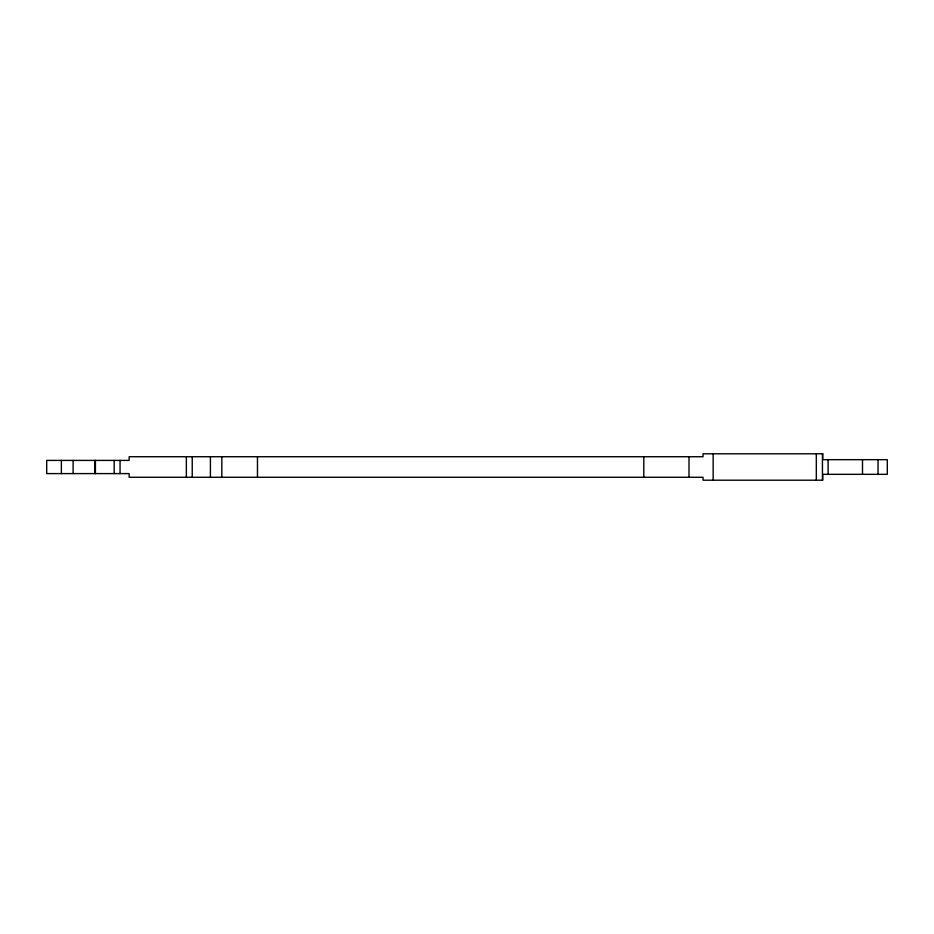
<?xml version="1.0" encoding="UTF-8"?>
<svg xmlns="http://www.w3.org/2000/svg" width="934" height="934" viewBox="0 0 934 934"><rect width="100%" height="100%" fill="white"/><g stroke="black" fill="none" stroke-linecap="round" stroke-linejoin="round"><path stroke-width="1.4" d="M878.042 459.668L878.042 474.332M862.502 459.668L862.502 474.332M828.108 459.668L828.108 474.332M822.445 453.796L822.445 480.204M816.316 453.796L816.316 480.204M713.156 453.796L713.156 480.204M689 456.726L689 477.274M643.795 456.726L643.795 477.274M257.469 456.726L257.469 477.274M221.825 456.726L221.825 477.274M210.419 456.726L210.419 477.274M192.229 456.726L192.229 477.274M186.356 456.726L186.356 477.274M120.054 460.404L120.054 473.596M114.181 460.404L114.181 473.596M95.408 460.404L95.408 473.596M94.813 460.404L94.813 473.596M73.109 460.404L73.109 473.596M61.375 460.404L61.375 473.596M822.737 453.796L703.033 453.796L703.033 456.726L129.149 456.726L129.149 460.404L46.7 460.404L46.7 473.596L129.149 473.596L129.149 477.274L703.033 477.274L703.033 480.204L822.737 480.204L822.737 474.332L887.3 474.332L887.3 459.668L822.737 459.668L822.737 453.796"/></g></svg>
